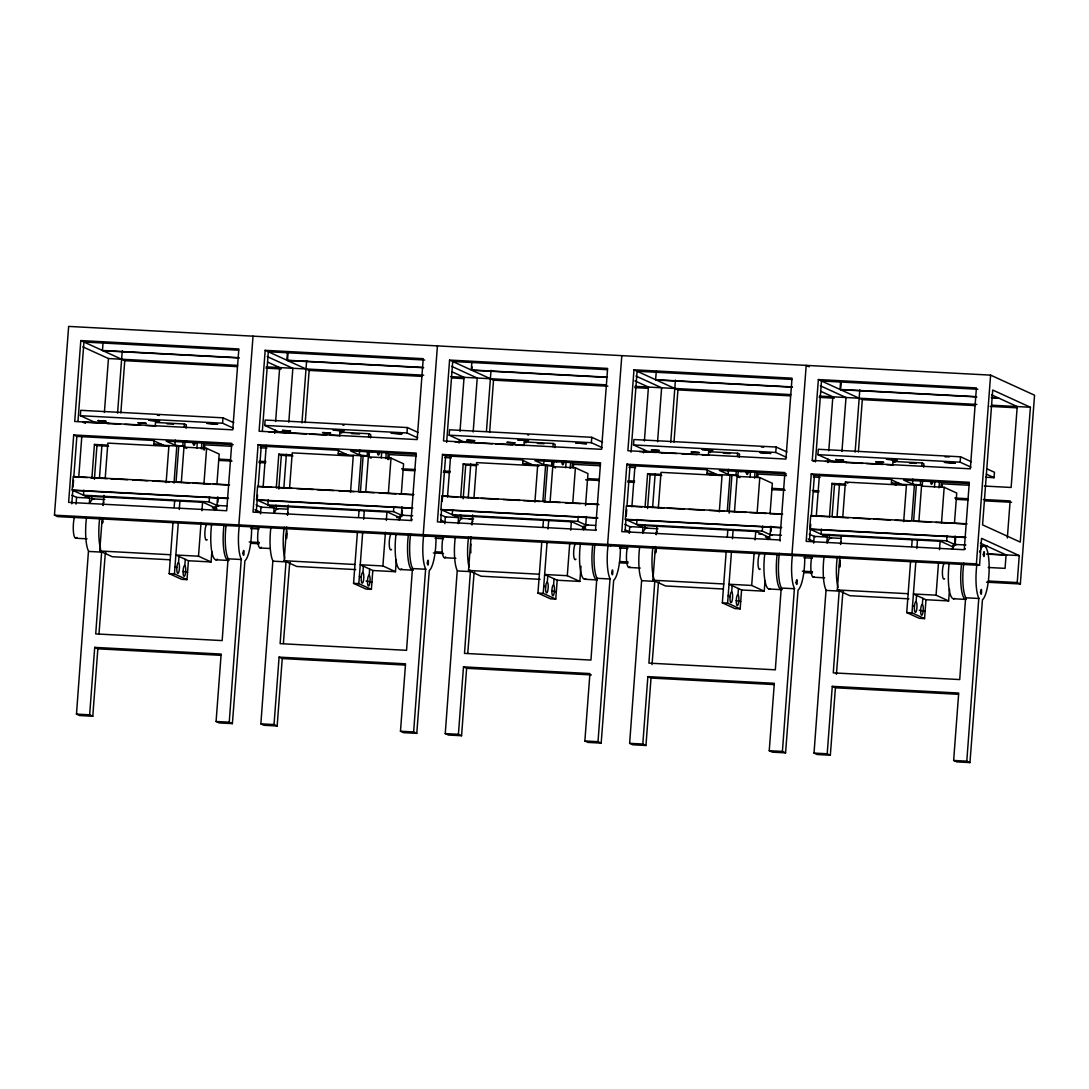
<?xml version="1.0" encoding="UTF-8"?>
<svg xmlns="http://www.w3.org/2000/svg" width="1089" height="1089" viewBox="0 0 1089 1089"><rect width="100%" height="100%" fill="white"/><g stroke="black" fill="none" stroke-linecap="round" stroke-linejoin="round"><path stroke-width="1.5" d="M1020.352 583.976L1017.221 582.547L1019.25 555.581L981.57 538.361L979.542 565.327L57.594 516.608L54.45 515.179L68.648 326.414L990.595 375.12L1034.55 395.212L1020.352 583.976L986.525 582.193M73.698 434.974L68.634 502.397L226.689 510.741L231.753 443.318L73.698 434.974L76.843 436.403L152.964 440.432L163.649 445.306M80.804 340.585L74.719 421.484L232.76 429.842L238.845 348.943L80.804 340.585L124.759 360.677L237.416 366.625M89.366 503.145L89.747 498.095L72.16 490.05L73.181 476.574L229.534 484.836M71.779 503.826L72.786 490.349L227.478 498.517M73.045 486.974L73.548 480.235M87.256 477.567L73.807 476.859L76.843 436.403M77.986 421.239L83.935 342.028L238.627 350.195M109.227 423.567L94.171 422.001L80.355 415.699L80.749 410.308L223 417.822L233.795 422.75M76.067 504.139L76.57 497.387L71.956 495.277M78.721 477.486L81.866 435.586M83.839 490.159L83.458 495.223L209.115 501.866L218.018 505.922M91.898 478.153L94.43 444.448L107.743 445.142M91.939 499.089L91.571 495.441M103.101 342.055L102.461 350.481L238.654 357.682M92.783 716.249L89.638 714.806L94.716 647.383L97.847 648.826L92.783 716.249L79.606 715.541L76.475 714.112L88.468 551.034A27.157 6.452 -87 0 1 86.467 517.983M94.403 479.296L96.935 445.592L94.43 444.448M99.453 478.207L101.985 444.503M104.394 412.472L108.451 358.54L82.832 346.833M169.653 559.76L112.29 556.724L99.725 550.993L102.135 518.963M103.156 505.487L103.918 495.372M105.184 478.52L107.838 443.114L168.577 446.327M101.127 550.571A27.157 6.452 -87 0 0 101.645 551.728L95.723 633.907L222.17 640.591L228.077 558.412A27.157 6.452 -87 0 1 226.076 525.361M98.99 633.675L105.293 553.389A27.157 6.452 -87 0 0 105.932 552.763M117.571 413.167L122.254 350.808M120.838 412.922L124.759 360.677M185.089 441.44L184.722 446.422L155.741 444.884L153.862 444.026L154.107 440.705M155.237 425.772L155.482 422.45L184.463 423.989L186.342 424.846L186.096 428.168M166.127 482.672L168.918 445.592M175.315 440.092L174.934 445.142L184.722 446.422M174.022 483.08L176.813 446L166.141 441.127L233.209 444.666M211.838 551.837L211.075 561.951L198.511 556.207L175.86 555.009L188.424 560.753L186.995 579.634L181.727 579.348L169.176 573.617L173.001 522.706M174.145 507.542L174.648 500.804M176.037 482.264L178.705 446.871M182.829 445.564L183.088 442.243M184.204 427.31L184.463 423.989M186.995 579.634L174.444 573.889L178.269 522.992M179.277 509.502L179.916 501.076M181.305 482.536L183.973 447.143L206.624 448.341L219.188 454.072L216.902 484.414M178.528 562.645A5.431 1.293 -87 0 0 176.84 570.241A5.431 1.293 -87 0 0 179.018 571.235A5.431 1.293 -87 0 0 178.528 562.645L179.004 556.452M184.817 565.518A5.431 1.293 -87 0 0 183.115 573.113A5.431 1.293 -87 0 0 185.293 574.107A5.431 1.293 -87 0 0 184.817 565.518L185.28 559.31M196.878 448.164L197.245 443.441M201.424 448.899L201.914 442.27M203.303 449.757L203.806 443.128M204.46 449.92L204.841 444.857L231.671 446.272M198.511 556.207L201.043 522.502M201.928 510.7L202.568 502.274M203.956 483.734L206.624 448.341M209.115 501.866L209.496 496.802M214.996 509.693L215.254 506.331M233.386 428.14L222.592 423.213L223 417.822M217.596 497.02L216.956 505.446L226.689 505.963M217.841 502.356L218.222 497.305M251.586 526.463A27.157 6.452 -87 0 1 244.902 560.767L232.393 723.613L219.216 722.919L216.085 721.49L221.149 654.067L94.716 647.383M253.029 336.147L238.845 524.925L241.976 526.355M232.393 723.613L229.248 722.184L241.254 559.106A27.157 6.452 -87 0 1 239.253 526.055M258.093 444.72L253.029 512.129L411.07 520.488L416.134 453.065L258.093 444.72L261.237 446.15L337.359 450.179L348.031 455.052M265.185 350.331L259.1 431.23L417.155 439.588L423.24 358.676L265.185 350.331L309.153 370.41L421.797 376.372M273.747 512.892L274.129 507.828L256.555 499.797L257.562 486.32L413.929 494.583M256.296 511.884L257.562 495.032M271.637 487.314L258.188 486.606L261.237 446.15M262.367 430.985L268.33 351.761L424.696 360.023M293.608 433.313L278.553 431.748L264.736 425.431L265.144 420.041L407.381 427.555L418.176 432.496M260.462 513.885L260.965 507.134L274.129 507.828M263.102 487.232L266.26 445.319M268.234 499.905L267.853 504.969L393.497 511.599L402.413 515.669M274.727 433.327L274.986 429.951M275.612 421.525L279.669 367.592L267.608 362.079M276.279 487.899L278.811 454.181L292.124 454.889M276.334 508.835L275.953 505.173M287.496 351.801L286.856 360.228L423.049 367.429M287.986 353.775L287.482 360.513L423.675 367.714M277.164 725.982L274.033 724.553L279.097 657.13L282.242 658.573L277.164 725.982L264.001 725.288L260.856 723.858L272.863 560.767A27.157 6.452 -87 0 1 270.862 527.729M278.798 489.043L281.33 455.338L278.811 454.181M283.848 487.954L286.38 454.249M288.789 422.219L292.846 368.286L267.213 356.579M355.735 569.588L296.684 566.471L284.12 560.74L286.652 527.022M287.537 515.22L288.299 505.119M289.565 488.253L292.233 452.861L352.972 456.073M286.026 561.475L280.118 643.653L406.551 650.324L412.472 568.145A27.157 6.452 -87 0 1 410.635 533.841M283.385 643.408L289.674 563.136A27.157 6.452 -87 0 0 290.327 562.509M301.952 422.913L306.649 360.554M305.219 422.668L309.153 370.41M369.484 451.186L369.103 456.168L340.136 454.63L338.243 453.773L338.502 450.451M339.618 435.518L339.877 432.197L368.844 433.735L370.736 434.593L370.478 437.914M350.522 492.405L353.299 455.325M359.697 449.825L359.316 454.889L369.103 456.168M358.54 491.139L361.208 455.747L350.535 450.873L415.93 454.331M396.342 559.896L395.457 571.698L382.906 565.953L360.241 564.755L372.806 570.5L371.39 589.367L366.122 589.095L353.557 583.35L357.383 532.453M358.526 517.289L359.03 510.537M360.432 491.997L363.086 456.604M367.224 455.297L367.469 451.989M368.599 437.043L368.844 433.735M371.39 589.367L358.826 583.636L362.651 532.739M363.672 519.249L364.298 510.823M365.7 492.282L368.708 452.166M362.923 572.392A5.431 1.293 -87 0 0 361.221 579.988A5.431 1.293 -87 0 0 363.399 580.982A5.431 1.293 -87 0 0 362.923 572.392L363.386 566.185M369.198 575.264A5.431 1.293 -87 0 0 367.51 582.86A5.431 1.293 -87 0 0 369.675 583.854A5.431 1.293 -87 0 0 369.198 575.264L369.661 569.057M381.273 457.911L381.749 451.608M385.805 458.646L386.309 452.003M387.698 459.504L388.188 452.874M388.841 459.653L389.222 454.603L416.052 456.019M382.906 565.953L385.438 532.249M386.323 520.447L386.963 512.021M388.351 493.48L391.005 458.088L368.354 456.89L371.145 458.156M393.497 511.599L393.878 506.548M399.391 519.439L399.649 516.077M401.297 494.161L403.57 463.819L391.005 458.088M417.768 437.887L406.987 432.959L407.381 427.555M401.991 506.766L401.351 515.192L412.69 515.791M401.977 515.478L402.358 510.414M435.981 536.21A27.157 6.452 -87 0 1 429.284 570.513L416.774 733.36L403.611 732.666L400.466 731.236L405.544 663.814L279.097 657.13M437.424 345.894L423.226 534.672L426.371 536.101M416.774 733.36L413.643 731.931L425.636 568.853A27.157 6.452 -87 0 1 423.635 535.802M442.488 454.453L437.41 521.876L595.465 530.234L600.529 462.811L442.488 454.453L445.619 455.896L521.754 459.912L532.426 464.799M449.58 360.078L443.495 440.977L601.55 449.321L607.621 368.422L449.58 360.078L493.535 380.156L607.866 386.2M458.142 522.638L458.523 517.574L440.936 509.543L441.957 496.053L598.324 504.316M440.677 521.631L441.562 509.829L597.929 518.092M442.202 501.403L445.619 455.896M446.64 442.406L452.725 361.507L607.403 369.688M478.003 443.046L462.948 441.494L449.131 435.178L449.539 429.787L591.776 437.302L602.571 442.229M444.843 523.632L445.347 516.88L458.523 517.574M447.497 496.979L450.655 455.066M452.629 509.652L452.248 514.702L577.891 521.345L586.794 525.415M459.109 443.06L459.367 439.697M460.007 431.271L464.064 377.325L452.003 371.825M460.674 497.632L463.206 463.928L478.18 464.717M460.974 515.206L460.715 518.582L460.348 514.92M471.877 361.548L471.251 369.974L607.431 377.162M472.122 366.884L471.877 370.26L606.382 377.366M461.559 735.728L458.415 734.299L463.492 666.876L466.623 668.306L461.559 735.728L448.396 735.034L445.251 733.605L457.244 570.513A27.157 6.452 -87 0 1 455.243 537.462M463.179 498.789L465.724 465.071L463.206 463.928M468.229 497.7L470.761 463.982M473.171 431.965L477.227 378.033L451.608 366.326M540.117 579.334L481.066 576.217L468.515 570.473L471.047 536.768M471.932 524.966L472.694 514.852M473.96 498L476.614 462.607L539.041 465.901M469.904 570.051A27.157 6.452 -87 0 0 470.421 571.208L464.499 653.386L590.946 660.07L596.854 577.891A27.157 6.452 -87 0 1 595.03 543.588M467.766 653.155L474.069 572.882A27.157 6.452 -87 0 0 474.709 572.256M486.47 430.972L491.03 370.301M489.614 432.401L493.535 380.156M553.865 460.933L553.498 465.901L524.517 464.377L522.638 463.519L522.883 460.198M524.013 445.265L524.258 441.943L553.239 443.468L555.118 444.339L554.873 447.647M534.903 502.152L537.694 465.071M544.092 459.572L543.71 464.635L553.498 465.901M542.935 500.886L545.589 465.493L534.917 460.606L600.311 464.064M580.995 566.266L579.852 581.431L567.287 575.7L544.636 574.502L557.2 580.233L555.771 599.113L550.503 598.841L537.952 593.097L541.778 542.199M542.921 527.022L543.425 520.283M544.813 501.743L547.481 466.351M551.619 465.044L551.864 461.722M552.981 446.789L553.239 443.468M555.771 599.113L543.22 593.382L547.046 542.472M548.053 528.995L548.693 520.569M550.081 502.029L553.103 461.913M547.304 582.139A5.431 1.293 -87 0 0 545.616 589.734A5.431 1.293 -87 0 0 547.794 590.728A5.431 1.293 -87 0 0 547.304 582.139L547.781 575.931M553.593 585.011A5.431 1.293 -87 0 0 551.892 592.593A5.431 1.293 -87 0 0 554.07 593.587A5.431 1.293 -87 0 0 553.593 585.011L554.056 578.803M565.667 467.644L566.13 461.355M570.2 468.393L570.704 461.75M572.215 467.589L572.583 462.607M573.359 467.712L573.617 464.35L600.447 465.765M567.287 575.7L569.697 543.67M570.718 530.193L571.344 521.767M572.746 503.227L575.4 467.821L552.749 466.623L555.54 467.902M577.891 521.345L578.273 516.295M583.786 529.186L584.031 525.81M585.555 505.582L587.965 473.565L575.4 467.821M602.163 447.633L591.368 442.692L591.776 437.302M586.372 516.499L585.746 524.939L595.465 525.442M620.376 545.943A27.157 6.452 -87 0 1 613.679 580.26L601.169 743.106L587.992 742.412L584.861 740.969L589.925 673.56L463.492 666.876M621.805 355.64L607.621 544.405L610.752 545.848M601.169 743.106L598.024 741.677L610.031 578.586A27.157 6.452 -87 0 1 608.03 545.535M626.869 464.2L621.805 531.623L779.847 539.967L784.924 472.558L626.869 464.2L630.014 465.643L706.135 469.658L716.807 474.532M633.975 369.811L627.89 450.723L785.931 459.068L792.016 378.169L633.975 369.811L677.93 389.903L790.573 395.852M642.537 532.385L642.918 527.321L625.331 519.29L626.338 505.8L782.705 514.062M625.072 531.378L625.957 519.576L780.636 527.743M626.216 516.2L626.72 509.461M642.102 506.889L626.965 506.086L630.014 465.643M631.021 452.153L637.106 371.254L791.798 379.421M662.384 452.793L647.329 451.241L633.512 444.925L633.921 439.534L776.171 447.048L786.952 451.976M629.238 533.365L629.741 526.627L642.918 527.321M631.892 506.725L635.037 464.812M637.011 519.399L636.629 524.449L762.286 531.092L771.189 535.162M643.504 452.806L643.762 449.43M644.389 441.004L648.445 387.071L634.887 380.878M645.056 507.379L647.601 473.674L660.914 474.368M645.11 528.328L644.729 524.667M656.272 371.295L655.632 379.721L791.826 386.908M645.954 745.475L642.809 744.032L647.873 676.623L651.018 678.052L645.954 745.475L632.777 744.781L629.633 743.338L641.639 580.26A27.157 6.452 -87 0 1 639.638 547.209M647.574 508.522L650.106 474.818L647.601 473.674M652.624 507.433L655.156 473.729M657.565 441.698L661.622 387.766L635.99 376.059M722.824 588.986L665.461 585.964L652.896 580.219L655.428 546.515M656.327 534.713L656.953 526.286M658.355 507.746L661.009 472.354L721.748 475.553M654.298 579.797A27.157 6.452 -87 0 0 654.816 580.954L648.894 663.133L775.327 669.817L781.249 587.638A27.157 6.452 -87 0 1 779.411 553.335M652.039 664.576L658.45 582.615A27.157 6.452 -87 0 0 659.104 581.989M670.729 442.406L675.425 380.034M673.996 442.148L677.93 389.903M711.675 475.376L707.033 473.266L707.278 469.944M708.394 454.998L708.653 451.69L737.621 453.215L739.513 454.072L739.254 457.394M719.298 511.898L722.089 474.818M728.487 469.318L728.105 474.368L737.893 475.648L738.26 470.666M727.329 510.632L729.984 475.24L719.312 470.353L786.381 473.906M764.995 581.063L764.233 591.177L751.682 585.446L729.031 584.249L741.582 589.979L740.166 608.86L734.898 608.574L722.334 602.843L726.159 551.946M727.302 536.768L727.82 530.03M729.086 513.178L731.862 476.097M736.001 474.79L736.246 471.469M737.376 456.536L737.621 453.215M740.166 608.86L727.602 603.115L731.44 552.218M732.448 538.728L733.088 530.302M734.476 511.762L737.13 476.369L759.795 477.567L772.346 483.312L770.073 513.64M731.699 591.885A5.431 1.293 -87 0 0 729.998 599.467A5.431 1.293 -87 0 0 732.176 600.461A5.431 1.293 -87 0 0 731.699 591.885L732.162 585.678M737.974 594.744A5.431 1.293 -87 0 0 736.287 602.34A5.431 1.293 -87 0 0 738.465 603.333A5.431 1.293 -87 0 0 737.974 594.744L738.451 588.55M750.049 477.39L750.525 471.101M754.595 478.125L755.085 471.496M756.596 477.336L756.978 472.354M757.753 477.458L757.998 474.083L786.503 475.594M751.682 585.446L754.092 553.416M755.099 539.926L755.739 531.5M757.127 512.96L759.795 477.567M762.286 531.092L762.654 526.028M786.557 457.366L775.763 452.439L776.171 447.048M770.767 526.246L770.127 534.672L781.466 535.271M771.012 531.595L771.393 526.532M804.757 555.689A27.157 6.452 -87 0 1 798.06 589.993L785.564 752.853L772.387 752.159L769.242 750.716L774.32 683.307L647.873 676.623M785.564 752.853L782.419 751.41L794.412 588.332A27.157 6.452 -87 0 1 792.424 555.281M811.264 473.946L806.187 541.369L964.241 549.714L969.305 482.291L811.264 473.946L814.395 475.376L890.53 479.405L901.202 484.278M812.271 460.456L818.356 379.557L976.411 387.915L970.326 468.815L812.271 460.456L814.368 461.423M826.919 542.118L827.3 537.068L809.712 529.023L810.733 515.546L967.1 523.809M809.454 541.11L810.72 524.258M814.395 475.376L811.359 515.832L828.171 516.717M815.416 461.899L821.501 381L977.868 389.263M846.779 462.539L831.724 460.974L817.907 454.671L818.315 449.281L960.552 456.795L971.347 461.722M813.619 543.112L814.136 536.36L827.3 537.068M816.274 516.458L819.432 474.559M821.405 529.131L821.024 534.195L946.668 540.838L955.57 544.895M827.899 462.553L828.144 459.177M828.783 450.751L832.84 396.818L820.779 391.305M829.45 517.125L831.982 483.421L845.295 484.115M829.505 538.061L829.124 534.413M840.654 381.027L840.027 389.454L976.22 396.655M840.776 388.065L841.28 381.313M830.335 755.221L827.204 753.779L832.268 686.356L835.413 687.799L830.335 755.221L817.172 754.514L814.028 753.084L826.034 590.007A27.157 6.452 -87 0 1 824.033 556.955M832.091 516.581L834.501 484.564L831.982 483.421M837.005 517.18L839.537 483.475M841.947 451.445L846.003 397.512L820.385 385.805M908.893 598.827L849.842 595.697L837.291 589.966L839.823 556.248M840.708 544.459L841.348 536.033M842.736 517.493L845.404 482.087L906.13 485.299M838.68 589.544A27.157 6.452 -87 0 0 839.197 590.701L833.276 672.879L959.722 679.563L965.644 597.385A27.157 6.452 -87 0 1 963.806 563.067M836.42 674.309L842.845 592.362A27.157 6.452 -87 0 0 843.499 591.735M855.124 452.139L859.806 389.78M858.391 451.894L862.311 399.649L818.356 379.557M896.07 485.122L891.415 482.999L891.66 479.677M892.789 464.744L893.034 461.423L922.015 462.961L923.894 463.819L923.649 467.14M903.679 521.645L906.47 484.564M912.868 479.065L912.487 484.115L922.274 485.395L922.655 480.412M911.711 520.365L914.379 484.973L903.693 480.099L969.101 483.557M949.513 589.122L948.628 600.924L936.064 595.179L913.412 593.981L925.977 599.726L924.561 618.606L919.293 618.321L906.729 612.59L910.554 561.679M911.697 546.515L912.201 539.776M913.603 521.236L916.257 485.844M920.396 484.537L920.641 481.215M921.77 466.283L922.015 462.961M924.561 618.606L911.997 612.862L915.822 561.965M916.843 548.475L917.469 540.049M918.871 521.508L921.525 486.116L944.177 487.314L956.741 493.045L954.454 523.387M916.094 601.618A5.431 1.293 -87 0 0 914.392 609.214A5.431 1.293 -87 0 0 916.57 610.208A5.431 1.293 -87 0 0 916.094 601.618L916.557 595.424M922.369 604.49A5.431 1.293 -87 0 0 920.668 612.086A5.431 1.293 -87 0 0 922.846 613.08A5.431 1.293 -87 0 0 922.369 604.49L922.832 598.283M934.444 487.137L934.92 480.848M938.977 487.872L939.48 481.243M940.991 487.082L941.359 482.1M942.135 487.205L942.393 483.829L969.224 485.245M936.064 595.179L938.473 563.163M939.494 549.673L940.12 541.247M941.522 522.706L944.177 487.314M946.668 540.838L947.049 535.774M952.562 548.665L952.807 545.303M970.939 467.113L960.144 462.185L960.552 456.795M955.148 535.992L954.522 544.418L965.861 545.017M955.148 544.704L955.652 537.966M980.767 549.087A27.157 6.452 -87 0 1 989.111 564.17A27.157 6.452 -87 0 1 982.455 599.74L969.945 762.586L956.782 761.892L953.637 760.462L958.701 693.04L832.268 686.356M979.542 565.327L976.397 563.898L990.595 375.12M969.945 762.586L966.801 761.157L978.807 598.079A27.157 6.452 -87 0 1 976.806 565.028M985.599 477.227L994.066 477.676L994.461 472.286L986.757 468.76M1006.073 554.886L1005.065 568.363L988.24 567.478M1007.339 538.02L1010.129 500.94L983.299 499.524M1030.398 407.259L1020.257 542.091L982.577 524.884L992.719 390.039L1030.398 407.259L992.011 405.231M333.275 430.06L344.097 430.876L333.316 430.155M391.237 433.123L402.045 433.939L391.278 433.218M528.464 440.691L517.683 439.874L528.492 440.609M586.413 443.754L575.659 442.964L586.44 443.672M138.112 422.723L146.198 423.335L138.126 422.818M282.459 430.359L290.545 430.972M290.518 431.053L282.514 430.468M330.552 433.177L322.521 432.564L330.593 433.082M466.854 440.106L474.94 440.705L466.895 440.215M514.947 442.91L506.902 442.311L514.974 442.828M659.294 450.547L651.263 449.934L659.321 450.451M691.284 451.962L699.369 452.575L691.324 452.071M875.679 461.709L883.751 462.308L875.679 461.79M945.129 456.836L949.472 456.836M761.347 447.034L763.811 447.034M991.344 397.458L998.069 397.812M103.101 350.767L239.281 357.968M656.259 380.007L792.452 387.194M840.654 389.739L976.847 396.941M991.97 397.744L998.695 398.098M108.451 358.54L237.633 365.373M266.22 366.87L423.703 375.201M450.601 376.617L606.41 384.853M634.996 386.364L790.805 394.599M819.391 396.11L976.874 404.427M266.002 368.136L281.125 368.94M452.071 377.965L463.832 378.591M634.778 387.616L648.227 388.337M819.159 397.362L834.297 398.166M862.311 399.649L974.968 405.598M990.105 406.401L1017.003 407.817M80.355 415.699L222.592 423.213M264.736 425.431L406.987 432.959M449.131 435.178L591.368 442.692M633.512 444.925L775.763 452.439M817.907 454.671L960.144 462.185M167.025 423.825L173.573 424.179M351.475 433.572L359.588 434.007M537.408 443.4L543.969 443.74M723.409 453.228L729.984 453.569M909.41 463.056L915.999 463.397M99.834 423.063L82.873 422.178L85.391 423.322M106.613 423.43L120.185 424.138M125.276 424.411L140.535 425.214M145.627 425.486L155.795 426.03M268.969 432.006L285.917 432.905M292.71 433.259L306.268 433.98M309.657 434.157L326.618 435.056M330.008 435.232L340.19 435.763M455.052 441.835L471.414 442.706M477.091 443.005L492.351 443.808M495.74 443.985L512.701 444.884M516.091 445.061L524.571 445.51M639.434 451.581L656.395 452.479M661.486 452.752L676.745 453.555M681.837 453.827L697.096 454.63M702.174 454.889L708.966 455.256M825.516 461.409L842.478 462.308M845.867 462.485L862.828 463.383M866.218 463.56L883.179 464.459M886.569 464.635L893.348 465.003M260.176 447.783L266.873 448.137M444.557 457.53L451.268 457.884M628.952 467.263L635.663 467.617M813.333 477.009L820.044 477.363M984.306 486.048L1011.136 487.464L1017.221 406.565L991.603 394.858M153.862 444.026L161.757 444.448M338.243 453.773L346.152 454.195M522.638 463.519L530.547 463.928M707.033 473.266L714.929 473.674M891.415 482.999L899.323 483.421M708.912 474.123L737.893 475.648M893.307 483.87L922.274 485.395M96.935 445.592L108.587 446.204M281.33 455.338L292.982 455.951M465.724 465.071L475.702 465.602M650.106 474.818L661.758 475.43M834.501 484.564L846.139 485.177M218.916 459.136L230.65 459.762M259.155 461.26L265.866 461.613M401.623 468.787L415.045 469.495M443.55 471.006L450.247 471.36M587.692 478.629L599.426 479.242M627.931 480.753L634.642 481.107M772.074 488.362L783.821 488.988M812.326 490.499L819.037 490.853M954.794 498.027L968.203 498.735M218.549 460.388L231.998 461.096M258.896 462.526L265.621 462.879M402.93 470.135L414.705 470.747M443.291 472.258L450.016 472.612M585.637 479.786L599.1 480.494M627.672 482.005L634.397 482.359M771.72 489.614L785.169 490.322M813.742 491.833L818.792 492.105M956.101 499.361L967.876 499.987M984.687 500.872L1011.586 502.288M90.618 477.744L107.43 478.643M110.792 478.82L127.604 479.704M132.654 479.963L147.777 480.766M152.828 481.039L169.639 481.923M173.001 482.1L189.813 482.985M193.175 483.162L209.986 484.061M213.349 484.237L228.486 485.027M276.688 487.586L291.825 488.376M296.861 488.648L313.673 489.533M317.035 489.71L333.847 490.594M338.897 490.867L354.034 491.67M359.071 491.929L374.208 492.732M379.244 493.004L396.069 493.889M399.432 494.066L412.881 494.774M457.707 497.142L441.957 496.053M461.069 497.319L477.894 498.218M481.256 498.394L498.068 499.279M503.104 499.538L519.929 500.436M523.292 500.613L540.103 501.498M543.465 501.675L560.277 502.56M565.314 502.832L580.451 503.635M585.501 503.894L598.95 504.602M647.152 507.161L663.963 508.046M667.326 508.223L684.137 509.108M689.174 509.38L704.311 510.169M709.361 510.442L724.484 511.245M729.535 511.503L746.346 512.402M749.708 512.579L766.52 513.464M769.882 513.64L781.657 514.267M833.221 516.989L848.345 517.792M853.395 518.051L870.206 518.936M873.569 519.113L890.38 520.011M895.43 520.27L910.554 521.073M915.604 521.345L930.741 522.135M935.778 522.407L952.589 523.292M955.951 523.469L966.038 524M72.16 490.05L228.527 498.313M256.555 499.797L412.922 508.059M440.936 509.543L597.303 517.806M625.331 519.29L781.698 527.552M809.712 529.023L966.079 537.285M257.181 500.082L411.86 508.264M810.339 529.322L965.031 537.49M85.35 496.08L203.099 502.301L215.649 508.046L212.287 507.869M269.732 505.827L387.48 512.048L400.044 517.779L396.682 517.602M454.127 515.573L571.875 521.794L584.439 527.525M638.522 525.306L756.256 531.527L768.82 537.272L765.458 537.095M822.903 535.053L940.651 541.274L953.215 547.018M76.57 497.387L89.747 498.095M91.313 498.803L104.775 499.524M275.708 508.549L287.482 509.176M460.089 518.296L473.552 519.004M644.484 528.042L657.933 528.75M758.87 534.086L762.232 534.263M828.865 537.775L840.64 538.402M980.44 545.793L986.92 546.134M469.128 519.031L472.49 519.208M984.306 546.242L987.546 546.419M213.553 508.686L216.956 508.876M582.329 528.179L585.732 528.356M766.724 537.925L770.114 538.102M987.573 553.906L1019.25 555.581M986.525 554.097L1006.699 555.172L980.454 543.18M54.45 515.179L976.397 563.898M250.688 528.505L259.1 528.955M435.083 538.252L443.482 538.687M619.464 547.985L627.877 548.434M803.859 557.731L812.258 558.181M249.204 541.968L259.359 542.499M435.287 551.796L442.052 552.15M619.682 561.543L628.135 561.992M802.375 571.194L812.53 571.725M988.458 581.022L1017.221 582.547M250.661 543.302L259.114 543.751M433.354 552.967L443.509 553.498M619.437 562.795L627.89 563.244M803.832 572.542L812.285 572.991M75.794 538.238L87.066 538.837M260.189 547.985L269.841 548.488M444.571 557.731L455.842 558.317M628.966 567.464L640.237 568.063M813.36 577.211L824.618 577.81M99.725 550.993L170.592 554.737M284.12 560.74L354.973 564.483M468.515 570.473L539.368 574.216M652.896 580.219L723.763 583.963M837.291 589.966L908.144 593.709M88.699 551.442L101.876 552.137M228.309 558.82L241.486 559.515M273.094 561.189L286.257 561.883M412.704 568.567L425.867 569.261M457.475 570.935L470.652 571.63M597.085 578.313L610.262 579.008M641.87 580.682L655.034 581.376M781.48 588.046L794.643 588.754M826.265 590.415L839.428 591.109M965.861 597.793L979.038 598.487M215.799 559.773L228.173 560.427M400.18 569.52L412.568 570.173M584.575 579.266L596.949 579.92M768.957 588.999L781.344 589.653M953.351 598.746L965.725 599.399M188.424 560.753L211.075 561.951M372.806 570.5L395.457 571.698M557.2 580.233L579.852 581.431M741.582 589.979L764.233 591.177M925.977 599.726L948.628 600.924M183.034 571.344L187.553 572.351M366.095 581.022L371.934 582.084M551.81 590.837L556.329 591.831M736.191 600.584L740.711 601.577M919.266 610.248L925.106 611.324M169.176 573.617L174.444 573.889M353.557 583.35L358.826 583.636M537.952 593.097L543.22 593.382M722.334 602.843L727.602 603.115M906.729 612.59L911.997 612.862M97.847 648.826L220.917 655.333M282.242 658.573L405.312 665.066M466.623 668.306L591.381 674.908M651.018 678.052L774.088 684.559M835.413 687.799L958.47 694.306M76.475 714.112L89.638 714.806M216.085 721.49L229.248 722.184M260.856 723.858L274.033 724.553M400.466 731.236L413.643 731.931M445.251 733.605L458.415 734.299M584.861 740.969L598.024 741.677M629.633 743.338L642.809 744.032M769.242 750.716L782.419 751.41M814.028 753.084L827.204 753.779M953.637 760.462L966.801 761.157M157.306 415.113L159.375 415.454M342.572 424.969L344.015 425.255M527.539 434.81L528.601 435.056M809.236 366.762L806.2 365.387L792.002 554.151L795.147 555.594M986.348 474.151L994.066 477.676M893.034 461.423L894.927 462.294M845.404 482.087L847.909 483.244M708.653 451.69L710.532 452.548M737.13 476.369L739.921 477.649M809.236 534.127L815.266 536.877M808.12 538.946L814.15 541.696M912.541 605.579L914.433 606.437M524.258 441.943L526.15 442.801M624.841 524.381L630.871 527.144M625.236 529.88L629.755 531.949M728.16 595.833L730.038 596.704M339.877 432.197L341.755 433.054M440.46 514.648L446.476 517.398M440.854 520.147L445.374 522.203M543.765 586.1L545.643 586.957M183.973 447.143L186.763 448.423M256.065 504.901L262.095 507.651M254.949 509.706L260.979 512.47M359.37 576.353L361.262 577.211M174.989 566.607L176.867 567.464M932.933 480.78A5.431 1.293 -87 0 1 931.585 484.251A5.431 1.293 -87 0 1 930.523 481.025M944.626 578.763A8.14 1.933 -87 0 1 942.393 572.61A8.14 1.933 -87 0 1 944.708 562.959M925.813 480.916A5.431 1.293 -87 0 1 924.82 481.011M952.344 549.346A27.157 6.452 -87 0 1 956.795 544.609M954.631 598.406A27.157 6.452 -87 0 1 949.077 564.197M966.365 599.358A27.157 6.452 -87 0 1 961.614 563.571M965.031 549.264A27.157 6.452 -87 0 1 965.344 548.584M979.569 552A27.157 6.452 -87 0 1 980.154 550.435M839.551 567.001A14.116 3.349 -87 0 1 840.15 560.222M837.999 587.379A27.157 6.452 -87 0 1 837.196 557.65M840.245 543.819A27.157 6.452 -87 0 1 841.157 541.709M827.082 543.125A27.157 6.452 -87 0 1 831.506 537.952M814.286 576.626A13.041 3.09 -87 0 1 810.965 562.986L811.006 562.346A13.041 3.09 -87 0 1 811.986 555.989M839.81 567.07A13.041 3.09 -87 0 1 839.932 564.524L839.987 563.884A13.041 3.09 -87 0 1 840.177 562.019M748.538 471.033A5.431 1.293 -87 0 1 747.19 474.505A5.431 1.293 -87 0 1 746.142 471.278M760.245 569.016A8.14 1.933 -87 0 1 758.026 562.074A8.14 1.933 -87 0 1 760.694 553.307M741.432 471.169A5.431 1.293 -87 0 1 740.438 471.278M767.963 539.6A27.157 6.452 -87 0 1 772.4 534.876M770.236 588.659A27.157 6.452 -87 0 1 764.846 553.171M782.297 589.489A27.157 6.452 -87 0 1 777.219 553.825M780.051 541.029A27.157 6.452 -87 0 1 780.337 540.253M655.496 552.45A14.116 3.349 -87 0 1 656.068 548.638M654.053 579.13A27.157 6.452 -87 0 1 652.978 546.651M655.864 534.073A27.157 6.452 -87 0 1 657.089 531.378M642.687 533.379A27.157 6.452 -87 0 1 647.125 528.206M629.891 566.893A13.041 3.09 -87 0 1 626.57 553.239L626.624 552.613A13.041 3.09 -87 0 1 627.604 546.242M655.714 552.885A13.041 3.09 -87 0 1 656.136 549.904M564.143 461.287A5.431 1.293 -87 0 1 562.795 464.758A5.431 1.293 -87 0 1 561.747 461.532M575.945 559.133A8.14 1.933 -87 0 1 573.631 554.083A8.14 1.933 -87 0 1 575.537 543.697M557.037 461.423A5.431 1.293 -87 0 1 556.043 461.532M583.568 529.853A27.157 6.452 -87 0 1 588.006 525.129M585.855 578.912A27.157 6.452 -87 0 1 580.451 543.438M597.262 579.92A27.157 6.452 -87 0 1 592.838 544.092M595.955 530.506A27.157 6.452 -87 0 1 596.255 529.771M470.884 552.79A14.116 3.349 -87 0 1 470.979 544.064M469.005 567.07A27.157 6.452 -87 0 1 468.583 536.904M471.469 524.326A27.157 6.452 -87 0 1 473.007 521.1M458.292 523.632A27.157 6.452 -87 0 1 462.73 518.473M445.66 556.942A13.041 3.09 -87 0 1 442.175 543.506L442.229 542.867A13.041 3.09 -87 0 1 443.209 536.509M379.762 451.54A5.431 1.293 -87 0 1 378.414 455.011A5.431 1.293 -87 0 1 377.366 451.799M391.564 549.401A8.14 1.933 -87 0 1 389.249 544.718A8.14 1.933 -87 0 1 390.951 534.168M372.642 451.676A5.431 1.293 -87 0 1 371.39 451.105M399.187 520.106A27.157 6.452 -87 0 1 403.624 515.383M401.787 568.921A27.157 6.452 -87 0 1 396.028 560.454A27.157 6.452 -87 0 1 396.069 533.692M413.194 570.132A27.157 6.452 -87 0 1 408.443 534.345M411.56 520.76A27.157 6.452 -87 0 1 412.173 519.358M286.366 538.456A14.116 3.349 -87 0 1 286.979 530.996M285.767 560.917A27.157 6.452 -87 0 1 285.522 560.318M284.828 558.153A27.157 6.452 -87 0 1 284.202 527.158M287.074 514.593A27.157 6.452 -87 0 1 287.986 512.483M274.21 513.137A27.157 6.452 -87 0 1 278.335 508.726M261.265 547.195A13.041 3.09 -87 0 1 257.794 533.76L257.848 533.12A13.041 3.09 -87 0 1 258.814 526.763M286.638 538.47A13.041 3.09 -87 0 1 286.775 535.284L286.815 534.658A13.041 3.09 -87 0 1 286.938 533.406M195.367 441.807A5.431 1.293 -87 0 1 194.019 445.278A5.431 1.293 -87 0 1 192.971 442.052M207.169 539.654A8.14 1.933 -87 0 1 204.882 535.352A8.14 1.933 -87 0 1 206.379 524.735M188.261 441.943A5.431 1.293 -87 0 1 187.009 441.372M214.792 510.36A27.157 6.452 -87 0 1 219.229 505.636M217.392 559.174A27.157 6.452 -87 0 1 211.634 550.707A27.157 6.452 -87 0 1 211.674 523.945M229.126 560.263A27.157 6.452 -87 0 1 224.062 524.599M102.325 523.224A14.116 3.349 -87 0 1 102.91 519.412M100.651 549.183A27.157 6.452 -87 0 1 99.807 517.411M102.693 504.847A27.157 6.452 -87 0 1 103.918 502.152M89.815 503.39A27.157 6.452 -87 0 1 93.953 498.98M76.883 537.449A13.041 3.09 -87 0 1 73.399 524.013L73.453 523.373A13.041 3.09 -87 0 1 74.556 516.526M102.625 523.047A13.041 3.09 -87 0 1 102.87 521.25M242.942 553.389C244.29 560.685 244.44 544.051 242.942 553.389M427.324 563.122C428.658 570.418 428.848 553.961 427.324 562.999M611.719 572.868C613.121 580.124 613.148 563.612 611.719 572.868M796.1 582.615C797.543 589.843 797.475 573.263 796.1 582.615M980.495 592.362C981.91 599.603 981.924 582.969 980.495 592.362M983.326 554.6C984.701 561.856 984.837 545.358 983.34 554.464M148.921 420.286L159.715 421.13L148.948 420.272M206.869 423.349L217.664 424.193L206.951 423.308M702.078 449.512L712.873 450.41L702.119 449.498M760.027 452.575L770.821 453.419L760.122 452.534M886.473 459.259L897.268 460.103L886.555 459.218M944.422 462.321L955.216 463.165L944.422 462.321M98.105 420.599L106.15 421.293L98.133 420.585M835.658 459.572L843.703 460.266L835.699 459.558"/></g></svg>
